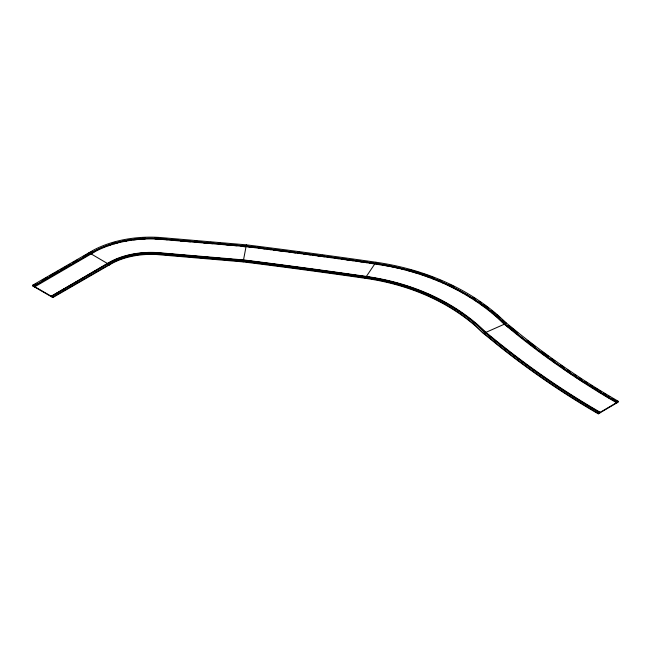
<?xml version="1.0" encoding="UTF-8"?>
<svg xmlns="http://www.w3.org/2000/svg" width="651" height="651" viewBox="0 0 651 651"><rect width="100%" height="100%" fill="white"/><g stroke="black" fill="none" stroke-linecap="round" stroke-linejoin="round"><path stroke-width="0.98" d="M51.486 296.758L51.486 296.197L107.936 263.606L109.303 264.396L109.303 264.957L52.853 297.548L32.55 285.83L32.55 285.268L94.086 249.805A89.439 55.612 1.3 0 1 159.031 237.42L246.363 244.841L265.543 247.274A884.343 94.192 5.8 0 1 367.628 261.043L375.928 262.239A275.707 216.409 -20.7 0 1 498.259 315.515L506.462 323.116L519.408 333.694A1154.736 932.842 -74.3 0 0 618.45 401.382L618.45 401.944L598.293 413.833A1171.841 946.66 -74.3 0 1 497.844 345.16L483.758 333.662L475.971 326.444A248.894 195.365 -20.7 0 0 365.528 278.343L357.456 277.188A860.052 91.604 5.8 0 0 258.178 263.793L243.14 261.889L246.143 246.127L247.819 246.338A882.357 93.98 5.8 0 1 366.952 262.263L388.012 265.592A273.843 214.952 -20.7 0 1 496.746 316.378L504.924 323.946L485.32 332.62L477.5 325.378A250.855 196.903 -20.7 0 0 366.188 276.903L358.107 275.739A861.476 91.758 5.8 0 0 258.659 262.32L241.635 260.164L241.838 259.708L258.87 261.873A862.176 91.832 5.8 0 1 358.392 275.3L366.489 276.455A251.611 197.497 -20.7 0 1 478.135 325.085L486.378 332.669A1169.684 944.927 -74.3 0 0 600.23 412.311L600.23 412.693M107.944 263.606A62.716 38.995 1.3 0 1 157.086 252.873L243.368 260.384L157.078 253.052A62.708 38.995 1.3 0 0 107.944 263.777L107.61 263.964M34.495 286.953L95.884 251.18A86.681 53.895 1.3 0 1 158.828 239.177L246.045 246.591L244.011 246.81M246.127 246.509L246.363 244.841M486.378 332.669L485.288 332.986M504.444 323.946L517.952 334.59A1156.005 933.876 -74.3 0 0 617.091 402.359L599.652 412.644A1170.148 945.293 -74.3 0 1 485.76 332.978L477.517 325.223A250.928 196.968 -20.7 0 0 366.171 276.724L365.911 276.683M483.758 333.662L476.019 325.923A249.146 195.56 -20.7 0 0 365.463 277.774L365.219 278.294L366.171 276.724L358.083 275.568A861.379 91.742 5.8 0 0 258.65 262.15L243.368 260.213M504.924 323.946L496.762 316.223A273.916 215.009 -20.7 0 0 375.22 263.281L366.936 262.093A882.691 94.013 5.8 0 0 265.047 248.348L246.143 245.956L158.893 238.535A87.47 54.391 1.3 0 0 90.367 253.459L33.917 286.058L32.55 285.268M506.413 323.637L506.462 323.116L504.94 323.791L517.96 334.427A1155.851 933.746 -74.3 0 0 617.091 402.188L617.091 402.741M598.293 413.279L599.652 412.482A1170.197 945.333 -74.3 0 1 499.333 343.899L485.337 332.466L483.815 333.141L497.885 344.639A1171.312 946.237 -74.3 0 0 598.293 413.279L598.293 413.833M617.091 402.188L618.45 401.382M32.55 285.83L36.025 283.82M42.103 280.312L47.311 277.302M49.924 275.796L55.132 272.793M56.873 271.784L58.606 270.783M60.34 269.783L62.952 268.277M64.685 267.276L66.426 266.275M68.16 265.266L69.901 264.265M72.505 262.76L74.238 261.759M75.98 260.758L77.713 259.749M83.792 256.242L89.008 253.231M243.458 259.92L157.143 252.58A63.521 39.499 1.3 0 0 107.366 263.443L50.908 296.425M107.936 263.606L51.486 296.368L33.917 286.228L95.347 250.822A87.503 54.407 1.3 0 1 158.885 238.705L246.143 246.127M51.486 296.197L52.853 296.986L109.303 264.396A60.787 37.799 1.3 0 1 156.948 253.988L243.157 261.328M91.474 253.402L93.801 252.083M109.303 264.396L108.937 265.169L112.826 262.963A60.73 37.758 1.3 0 1 156.932 254.557L243.14 261.889M504.24 324.597L504.883 324.304L501.913 321.553M163.751 239.161L167.193 239.804M195.154 241.049L197.163 241.22M210.208 242.327L212.218 242.498M218.24 243.01L220.25 243.181M173.264 240.317L175.29 240.488M180.343 240.919L182.37 241.09M187.431 241.521L190.466 241.781M195.528 242.213L198.563 242.465M203.625 242.896L205.651 243.067M210.704 243.498L212.731 243.677M218.801 244.19L220.827 244.361M225.889 244.792L228.924 245.053M233.986 245.484L237.021 245.736M241.065 246.086L244.101 246.338M257.877 246.867L259.798 247.111M246.045 246.591L247.616 246.794A881.682 93.907 5.8 0 1 366.659 262.711L387.679 266.023A273.086 214.358 -20.7 0 1 496.119 316.671L504.281 324.231L517.333 334.899A1156.477 934.258 -74.3 0 0 616.521 402.692L616.521 403.083M241.155 261.075L258.154 263.224A859.719 91.571 5.8 0 1 357.399 276.61L365.463 277.774M369.76 263.061L371.599 263.321M377.474 264.216L379.395 264.542M382.283 265.022L384.204 265.339M386.124 265.665L388.053 265.982M89.008 252.669L107.936 263.777M508.7 325.5L517.846 332.97M507.186 326.184L508.716 327.437M511.019 329.316L512.557 330.57M500.448 318.111L498.21 316.044A275.454 216.222 -20.7 0 0 496.762 314.791M501.937 319.495L504.924 322.253M375.985 262.809L375.928 262.239L366.171 276.724M247.819 246.338L247.836 246.729A882.585 94.004 5.8 0 1 250.708 247.087M599.652 412.482L599.652 413.035M52.853 296.986L52.853 297.548M33.917 286.058L33.917 286.619M90.66 252.246A89.374 55.571 1.3 0 1 92.361 251.286M112.395 243.043A89.374 55.571 1.3 0 1 115.113 242.27M143.008 237.908A89.374 55.571 1.3 0 1 145.002 237.818M155.011 237.794A89.374 55.571 1.3 0 1 158.014 237.924M147.175 252.848A63.505 39.483 1.3 0 1 150.161 252.783M152.155 252.783A63.505 39.483 1.3 0 1 156.134 252.905M108.099 245.72A87.478 54.391 1.3 0 1 110.662 244.857M114.145 243.791A87.478 54.391 1.3 0 1 117.709 242.823M125.033 241.195A87.478 54.391 1.3 0 1 126.904 240.854M128.784 240.536A87.478 54.391 1.3 0 1 131.632 240.113M133.545 239.861A87.478 54.391 1.3 0 1 136.425 239.544M141.267 239.137A87.478 54.391 1.3 0 1 145.165 238.933M154.962 238.909A87.478 54.391 1.3 0 1 158.877 239.096M252.629 247.331A882.585 94.004 5.8 0 1 254.541 247.575M258.374 248.064A882.585 94.004 5.8 0 1 260.286 248.3M263.15 248.666A882.585 94.004 5.8 0 1 265.063 248.91M268.904 249.406A882.585 94.004 5.8 0 1 270.824 249.65M273.705 250.025A882.585 94.004 5.8 0 1 275.617 250.269M278.49 250.643A882.585 94.004 5.8 0 1 281.362 251.009M283.266 251.262A882.585 94.004 5.8 0 1 285.179 251.514M288.995 252.01A882.585 94.004 5.8 0 1 290.907 252.262M293.764 252.637A882.585 94.004 5.8 0 1 295.668 252.889M303.488 253.923A882.585 94.004 5.8 0 1 305.498 254.191M308.509 254.598A882.585 94.004 5.8 0 1 310.519 254.866M312.521 255.135A882.585 94.004 5.8 0 1 314.523 255.404M317.517 255.802A882.585 94.004 5.8 0 1 319.519 256.079M322.514 256.478A882.585 94.004 5.8 0 1 324.507 256.754M327.494 257.161A882.585 94.004 5.8 0 1 329.487 257.43M336.445 258.39A882.585 94.004 5.8 0 1 338.422 258.659M341.401 259.074A882.585 94.004 5.8 0 1 343.378 259.342M346.34 259.757A882.585 94.004 5.8 0 1 348.318 260.034M351.28 260.449A882.585 94.004 5.8 0 1 353.249 260.725M356.203 261.141A882.585 94.004 5.8 0 1 358.164 261.417M360.133 261.694A882.585 94.004 5.8 0 1 362.094 261.971M365.04 262.386A882.585 94.004 5.8 0 1 366.993 262.662M298.125 252.075A884.685 94.224 5.8 0 1 300.03 252.328M322.123 255.29A884.685 94.224 5.8 0 1 324.117 255.558M389.021 266.169A273.672 214.814 -20.7 0 1 393.855 267.162M395.784 267.577A273.672 214.814 -20.7 0 1 399.608 268.456M401.512 268.912A273.672 214.814 -20.7 0 1 404.352 269.628M406.24 270.116A273.672 214.814 -20.7 0 1 411.863 271.67M412.791 271.939A273.672 214.814 -20.7 0 1 418.324 273.623M421.978 274.82A273.672 214.814 -20.7 0 1 424.696 275.739M426.503 276.374A273.672 214.814 -20.7 0 1 430.083 277.684M431.857 278.351A273.672 214.814 -20.7 0 1 435.389 279.735M437.212 280.475A273.672 214.814 -20.7 0 1 440.035 281.647M441.899 282.453A273.672 214.814 -20.7 0 1 443.762 283.275M447.449 284.959A273.672 214.814 -20.7 0 1 457.344 289.874M460.851 291.77A273.672 214.814 -20.7 0 1 463.447 293.227M466.018 294.716A273.672 214.814 -20.7 0 1 467.719 295.725M469.404 296.742A273.672 214.814 -20.7 0 1 471.91 298.304M474.384 299.891A273.672 214.814 -20.7 0 1 476.833 301.511M480.837 304.269A273.672 214.814 -20.7 0 1 483.205 305.97M491.603 312.431A273.672 214.814 -20.7 0 1 493.076 313.652M495.273 315.499A273.672 214.814 -20.7 0 1 496.713 316.744M409.04 269.62A275.454 216.222 -20.7 0 1 411.863 270.401M413.743 270.946A275.454 216.222 -20.7 0 1 420.237 272.94M422.076 273.534A275.454 216.222 -20.7 0 1 424.818 274.462M425.73 274.771A275.454 216.222 -20.7 0 1 433.826 277.741M439.124 279.865A275.454 216.222 -20.7 0 1 441.744 280.972M449.54 284.479A275.454 216.222 -20.7 0 1 454.097 286.692M473.244 297.483A275.454 216.222 -20.7 0 1 475.735 299.078M479.82 301.812A275.454 216.222 -20.7 0 1 481.431 302.927M483.823 304.627A275.454 216.222 -20.7 0 1 488.51 308.11M491.562 310.494A275.454 216.222 -20.7 0 1 495.297 313.546M616.22 402.237A1156.371 934.169 -74.3 0 1 614.487 401.228M609.279 398.168A1156.371 934.169 -74.3 0 1 604.095 395.067M601.508 393.505A1156.371 934.169 -74.3 0 1 598.944 391.935M583.621 382.283A1156.371 934.169 -74.3 0 1 579.398 379.541M577.714 378.434A1156.371 934.169 -74.3 0 1 575.191 376.766M571.838 374.52A1156.371 934.169 -74.3 0 1 567.656 371.697M565.988 370.557A1156.371 934.169 -74.3 0 1 563.497 368.84M555.213 363.046A1156.371 934.169 -74.3 0 1 552.74 361.289M550.266 359.515A1156.371 934.169 -74.3 0 1 547.808 357.741M544.537 355.348A1156.371 934.169 -74.3 0 1 542.901 354.144M531.542 345.608A1156.371 934.169 -74.3 0 1 529.255 343.858M617.579 401.439A1155.256 933.265 -74.3 0 1 615.838 400.43M614.105 399.413A1155.256 933.265 -74.3 0 1 612.371 398.396M609.775 396.858A1155.256 933.265 -74.3 0 1 608.042 395.824M606.317 394.791A1155.256 933.265 -74.3 0 1 603.737 393.228M601.166 391.666A1155.256 933.265 -74.3 0 1 599.457 390.616M597.748 389.558A1155.256 933.265 -74.3 0 1 594.339 387.435M592.63 386.368A1155.256 933.265 -74.3 0 1 590.083 384.757M587.544 383.13A1155.256 933.265 -74.3 0 1 585.005 381.502M581.628 379.305A1155.256 933.265 -74.3 0 1 579.105 377.653M576.583 375.985A1155.256 933.265 -74.3 0 1 574.906 374.87M569.894 371.493A1155.256 933.265 -74.3 0 1 567.395 369.784M564.067 367.498A1155.256 933.265 -74.3 0 1 560.755 365.195M554.977 361.11A1155.256 933.265 -74.3 0 1 551.69 358.758M548.411 356.382A1155.256 933.265 -74.3 0 1 546.775 355.186M545.961 354.592A1155.256 933.265 -74.3 0 1 541.884 351.581M535.399 346.706A1155.256 933.265 -74.3 0 1 533.787 345.478M532.974 344.867A1155.256 933.265 -74.3 0 1 527.351 340.522"/></g></svg>
